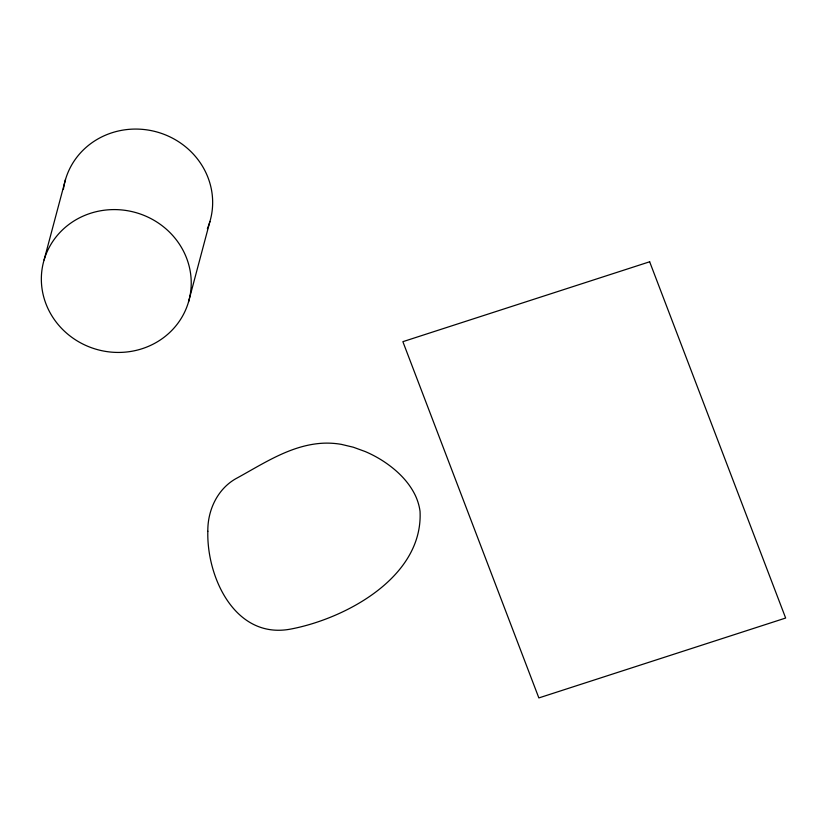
<?xml version="1.0" encoding="UTF-8"?>
<svg xmlns="http://www.w3.org/2000/svg" width="827" height="827" viewBox="0 0 827 827"><rect width="100%" height="100%" fill="white"/><g stroke="black" fill="none" stroke-linecap="round" stroke-linejoin="round"><path stroke-width="1.24" d="M44.079 259.988L65.509 179.469M188.494 302.031A75.205 71.153 14.9 0 0 97.576 211.381A75.205 71.153 14.9 0 0 62.8 329.622A75.205 71.153 14.9 0 0 188.494 302.031L209.913 221.512M63.39 189.393A75.205 71.153 14.9 0 1 156.499 131.865A75.205 71.153 14.9 0 1 207.36 228.686M207.825 531.296C206.616 577.349 235.219 639.684 290.753 629.068C346.141 618.534 423.445 576.698 420.033 511.22A58.572 55.409 14.9 0 0 415.371 495.518C408.311 480.818 395.968 469.333 382.405 460.598A114.85 108.657 14.9 0 0 365.307 451.583L353.367 447.231L341.375 444.368A80.095 75.784 14.9 0 0 323.957 443.169C292.065 444.471 264.754 462.8 237.659 477.706C217.977 487.816 207.556 509.721 207.825 531.296M649.66 261.787L402.873 341.675L538.853 697.926L785.65 618.038L649.66 261.787"/></g></svg>
